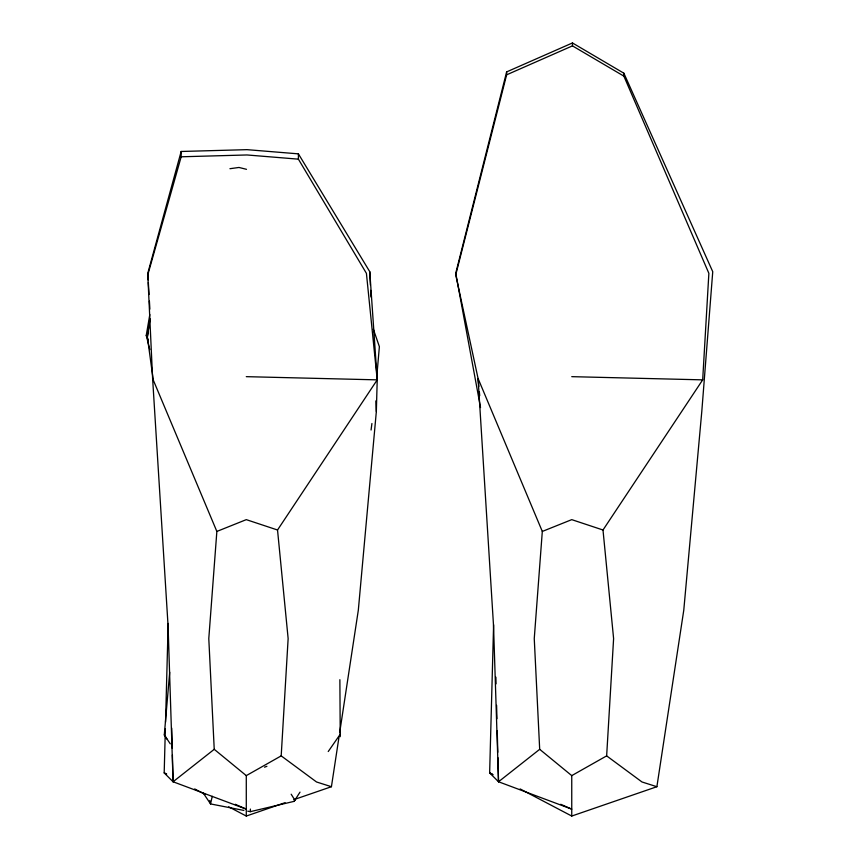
<?xml version="1.0" encoding="UTF-8"?>
<svg xmlns="http://www.w3.org/2000/svg" width="859" height="859" viewBox="0 0 859 859"><rect width="100%" height="100%" fill="white"/><g stroke="black" fill="none" stroke-linecap="round" stroke-linejoin="round"><path stroke-width="1.29" d="M371.915 423.508L371.067 430.026M165.357 728.883L164.187 772.917L173.078 781.765L246.286 809.146L235.259 804.282M165.54 722.204L168.171 623.441M339.659 732.706L358.321 610.201L376.339 411.525L377.219 379.861L369.778 271.702L298.406 153.858L246.995 149.659L181.174 151.474L147.791 273.216L148.178 279.862M493.603 624.783L489.641 772.917L498.531 781.765L571.75 809.146L560.723 804.282M247.725 811.175L250.291 811.669L250.398 809.071M623.87 73.208L712.745 271.702L701.792 411.525L683.775 610.201L656.888 786.715L641.995 781.98L606.647 755.877L613.605 638.581L602.997 530.003L702.683 379.861L708.868 273.334L623.87 76.129L623.87 73.208L572.459 42.95L506.627 71.898L455.742 273.216L480.535 407.574M339.058 736.657L331.424 786.715L316.531 781.98L281.194 755.877L288.141 638.581L277.532 530.003L377.219 379.861L366.417 273.334L298.406 159.162L298.406 153.858M340.239 736.668L339.874 679.694M181.174 151.474L181.174 156.789L147.791 274.859L152.612 378.475L216.855 531.442L208.791 638.581L214.235 749.316L246.286 775.623L246.286 816.05L285.102 802.671M506.627 71.898L506.627 74.819L455.742 274.859L478.066 378.475L542.308 531.442L534.255 638.581L539.688 749.316L571.75 775.623L571.75 816.05L656.888 786.715M166.85 738.955L164.294 734.917L169.706 672.2M376.629 378.239L379.377 346.649L373.3 329.072M153.342 380.752L147.372 336.964L149.917 318.496M147.372 336.964L149.917 319.978M149.82 349.602L146.255 335.354L149.81 314.544M212.248 796.314L210.552 803.927L243.881 810.424M250.291 811.669L294.1 801.361L300.006 792.138M328.235 751.528L340.432 733.973M294.1 801.361L295.313 799.697M152.612 378.475L168.085 626.007L173.078 781.765L214.235 749.316M478.839 386.41L478.066 378.475L493.549 626.007L498.531 781.765L539.688 749.316M246.286 775.623L281.194 755.877M571.75 775.623L606.647 755.877M506.627 74.819L572.459 45.871L623.87 76.129M216.855 531.442L246.286 519.641L277.532 530.003M542.308 531.442L571.75 519.641L602.997 530.003M264.529 767.184L266.913 766.314M293.864 799.654L331.424 786.715M229.933 168.708L238.995 167.462L246.501 169.32M181.174 156.789L246.995 154.964L298.406 159.162M571.75 376.661L702.683 379.861M246.286 376.661L377.219 379.861M492.1 774.002L489.641 772.917L493.163 774.764M166.635 774.002L164.187 772.917L166.528 774.152M520.146 788.938L571.75 816.05M194.682 788.938L205.237 794.489M228.698 806.805L246.286 816.05M164.294 734.917L170.265 743.83M203.089 792.793L210.552 803.927L209.768 800.491M291.169 794.199L294.669 799.815M146.255 335.354L148.317 340.25M479.343 391.693L479.73 395.655M148.339 282.525L149.026 294.487M149.412 301.144L149.874 309.122M369.778 271.702L370.401 285.016M370.648 290.342L370.959 296.999M375.834 400.874L376.339 411.525M495.89 677.171L496.062 683.871M496.599 705.325L496.942 718.736M497.243 730.805L497.791 752.259M497.919 757.627L498.531 781.765M171.714 728.121L172.23 748.243M172.391 754.943L173.078 781.765M572.459 42.95L572.459 45.871"/></g></svg>
